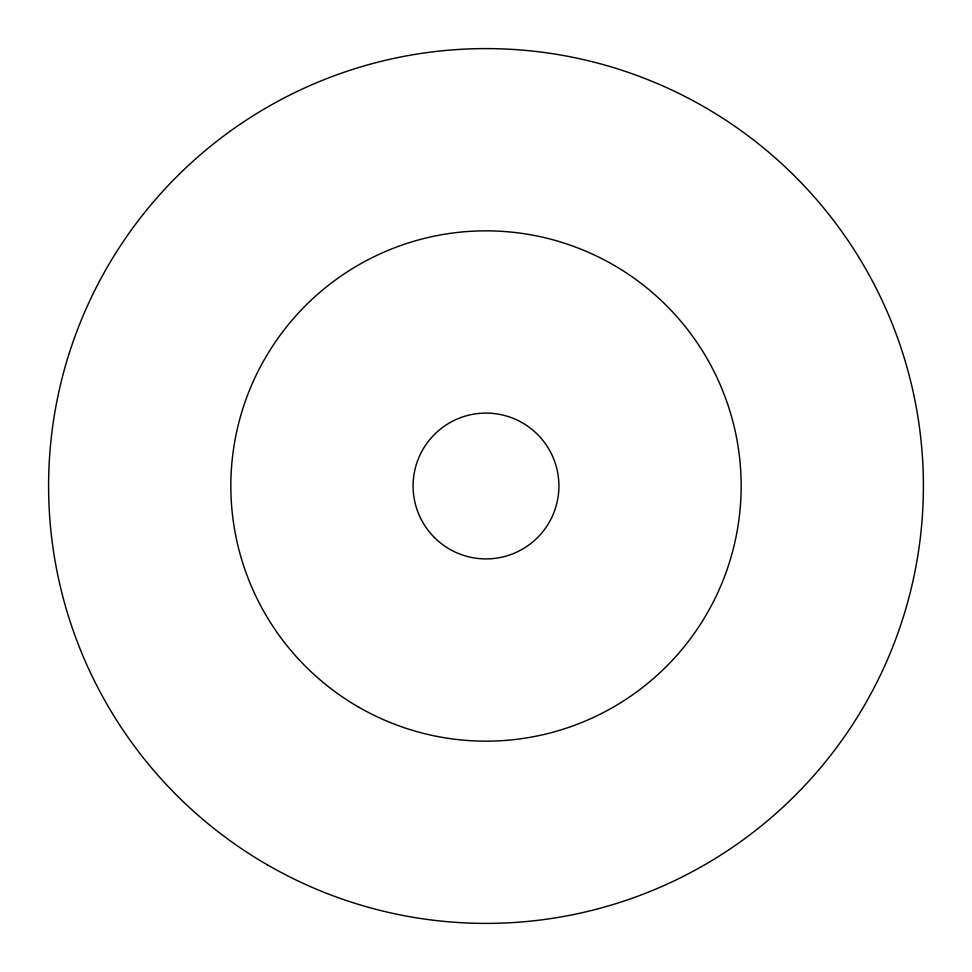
<?xml version="1.0" encoding="UTF-8"?>
<svg xmlns="http://www.w3.org/2000/svg" width="972" height="972" viewBox="0 0 972 972"><rect width="100%" height="100%" fill="white"/><g stroke="black" fill="none" stroke-linecap="round" stroke-linejoin="round"><path stroke-width="1.46" d="M267.3 864.801A437.4 437.4 0 0 0 923.4 486A437.4 437.4 0 0 0 267.3 107.199A437.4 437.4 0 0 0 267.3 864.801M358.425 706.972A255.15 255.15 0 0 0 741.15 486A255.15 255.15 0 0 0 358.425 265.028A255.15 255.15 0 0 0 358.425 706.972M434.448 537.552A72.9 72.9 0 0 0 556.421 504.869A72.9 72.9 0 0 0 467.131 415.579A72.9 72.9 0 0 0 434.448 537.552"/></g></svg>
